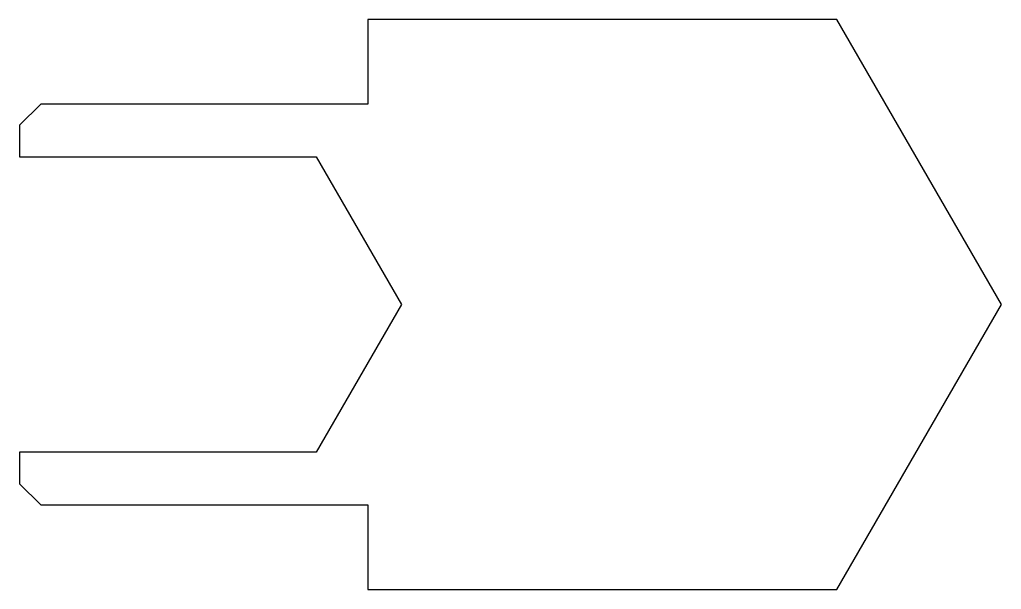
# Model space of a CAD drawing. Header units: millimetres. Extents: x -5 to 18.2, y -6.8 to 6.8.
import ezdxf

# ---------------------------------------------------------------- set-up
doc = ezdxf.new("R2010")
doc.units = ezdxf.units.MM

msp = doc.modelspace()

# ---------------------------------------------------------------- linework, layer by layer
msp.add_lwpolyline([(-4.5, 4.75), (-5, 4.25), (-5, 3.5), (2.021, 3.5), (4.041, 0), (2.021, -3.5), (-5, -3.5), (-5, -4.25), (-4.5, -4.75), (3.25, -4.75), (3.25, -6.75), (14.353, -6.75), (18.25, 0), (14.353, 6.75), (3.25, 6.75), (3.25, 4.75)], close=True)

doc.saveas('drawing.dxf')
